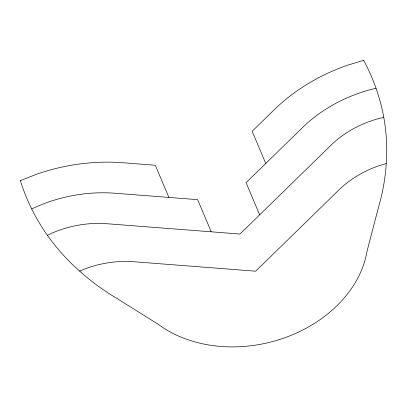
<?xml version="1.0" encoding="UTF-8"?>
<svg xmlns="http://www.w3.org/2000/svg" width="407" height="407" viewBox="0 0 407 407"><rect width="100%" height="100%" fill="white"/><g stroke="black" fill="none" stroke-linecap="round" stroke-linejoin="round"><path stroke-width="0.61" d="M31.792 209.03L35.47 207.199A130.835 101.969 -13.7 0 1 115.003 193.239L197.644 199.654L211.238 231.822M47.451 235.322L50.972 233.572A92.231 71.876 -13.7 0 1 107.036 223.733L239.982 234.05L331.013 145.197A92.231 71.876 -13.7 0 1 379.853 118.254L383.755 117.404M20.375 180.667L36.345 174.318A169.444 132.056 -13.7 0 1 122.97 162.749L155.306 165.257L168.9 197.426M79.594 271.047L87.093 268.065A92.231 71.876 -13.7 0 1 134.244 261.767L255.677 271.194L338.828 190.033A92.231 71.876 -13.7 0 1 378.444 165.903L386.202 163.538M363.609 60.312L347.09 65.359A169.444 132.056 -13.7 0 0 274.308 109.681L252.162 131.298L265.756 163.461M376.022 88.329L371.942 89.219A130.835 101.969 -13.7 0 0 302.66 127.442L246.072 182.677L259.666 214.84M363.578 60.246C373.509 78.536 380.489 98.392 384.06 118.9A306.049 238.517 -13.7 0 1 386.65 156.303L385.867 168.936A306.049 238.517 -13.7 0 1 378.617 206.853L367.073 251.038A123.153 95.981 -13.7 0 1 283.928 338.054A123.153 95.981 -13.7 0 1 158.196 324.282L117.104 298.55A306.049 238.517 -13.7 0 1 83.817 274.847L73.937 265.954A306.049 238.517 -13.7 0 1 48.326 236.625C36.126 219.566 26.572 200.636 20.35 180.596"/></g></svg>
